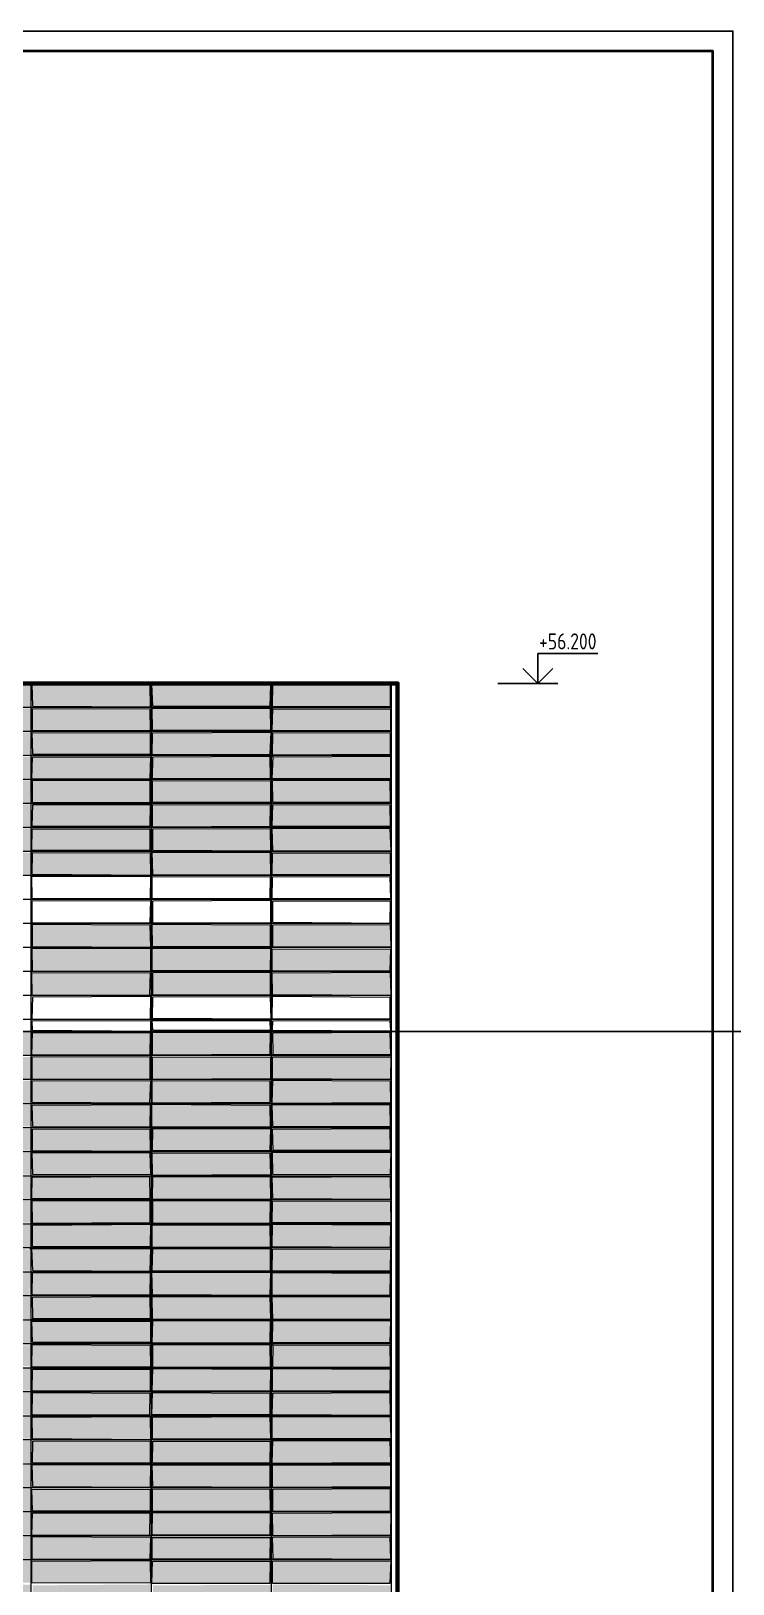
# Model space of a CAD drawing. Extents: x -50000 to 1632000, y -47600 to 308800.
# Drawn here: x 587737 to 622800, y 231200 to 308800 of the extents above; entities that cross this region are included whole.
import ezdxf
from ezdxf.enums import TextEntityAlignment as Align

# ---------------------------------------------------------------- set-up
doc = ezdxf.new("R2010")
doc.units = 0
doc.header["$MEASUREMENT"] = 0
doc.layers.get('Defpoints').update_dxf_attribs({"color": 6})
doc.layers.add('1', color=7, linetype='Continuous')
doc.styles.get("Standard").update_dxf_attribs({"font": 'isocpeur.ttf'})

msp = doc.modelspace()

# ---------------------------------------------------------------- hatches: boundary and pattern name
at = {"layer": '1', "linetype": 'Continuous'}
h = msp.add_hatch(color=251, dxfattribs=at)
h.dxf.hatch_style = 1
h.paths.add_polyline_path([(563713.6, 276143), (558750, 276133.5), (558750, 275033.9), (563686.8, 275046.2)])
h.paths.add_polyline_path([(569711.2, 276155.4), (563781.3, 276130), (563788.7, 275064.4), (569690.4, 275075)])
h.paths.add_polyline_path([(575685.3, 276131.1), (569795.3, 276131.2), (569814.3, 275043.9), (575702.5, 275073.1)])
h.paths.add_polyline_path([(581685.5, 276167.7), (575800.8, 276138.7), (575793, 275054.2), (581680.8, 275025.5)])
h.paths.add_polyline_path([(587698.5, 276143.1), (581824.5, 276174.7), (581785.1, 275048.9), (587715.9, 275025.9)])
h.paths.add_polyline_path([(593694.2, 276131.9), (587796.9, 276150.4), (587820.3, 275066), (593698.4, 275034.5)])
h.paths.add_polyline_path([(599718, 276126.1), (593778, 276153.8), (593820.8, 275068), (599675.3, 275062.9)])
h.paths.add_polyline_path([(605688, 276167.7), (599813.3, 276140.3), (599798.1, 275039.7), (605697.4, 275057.9)])
h.paths.add_polyline_path([(563707.7, 274970.4), (558750, 274947.3), (558750, 273832.1), (563722.8, 273854.7)])
h.paths.add_polyline_path([(569675.7, 274955.7), (563815.7, 274942.2), (563810.2, 273863.8), (569702.3, 273864.1)])
h.paths.add_polyline_path([(575691.7, 274964.2), (569820.1, 274946.6), (569789.6, 273873.5), (575689.6, 273857.4)])
h.paths.add_polyline_path([(581676.4, 274941.7), (575808.9, 274962.5), (575802.6, 273869.4), (581715.6, 273874.8)])
h.paths.add_polyline_path([(587708.9, 274957.9), (581802.8, 274974.3), (581817.9, 273836.6), (587694.8, 273833.4)])
h.paths.add_polyline_path([(593689.7, 274932.5), (587810.9, 274954.6), (587802.9, 273858.6), (593700.5, 273851.4)])
h.paths.add_polyline_path([(599698.4, 274950.6), (593792.9, 274958.6), (593796.1, 273871), (599716.1, 273874.5)])
h.paths.add_polyline_path([(605710, 274925.2), (599819.4, 274927.4), (599777.1, 273857.8), (605713.4, 273852.5)])
h.paths.add_polyline_path([(563704.4, 273728.2), (558750, 273732.5), (558750, 272649), (563718.2, 272636.2)])
h.paths.add_polyline_path([(569685.6, 273741.6), (563804, 273745.2), (563790.3, 272672.2), (569683.2, 272635.4)])
h.paths.add_polyline_path([(575702.6, 273731), (569782.3, 273749.5), (569805.8, 272631.8), (575717.4, 272632.5)])
h.paths.add_polyline_path([(581712.1, 273760.9), (575820.9, 273751.1), (575780.4, 272664.7), (581716.3, 272652.7)])
h.paths.add_polyline_path([(587679.1, 273763.7), (581823.6, 273746), (581793.9, 272635.8), (587718, 272668.9)])
h.paths.add_polyline_path([(593704.3, 273734.5), (587789.2, 273743.8), (587821.7, 272665.3), (593701.6, 272666.5)])
h.paths.add_polyline_path([(599724.8, 273763.6), (593800.6, 273725.1), (593784.9, 272655.6), (599684.8, 272660.5)])
h.paths.add_polyline_path([(605697.8, 273727), (599819.7, 273744.1), (599794.6, 272635.8), (605693.6, 272662.4)])
h.paths.add_polyline_path([(563681.4, 272543.3), (558750, 272557.8), (558750, 271441.3), (563686.2, 271441.6)])
h.paths.add_polyline_path([(569719.2, 272550.4), (563815.7, 272565.8), (563807.9, 271432.1), (569675.7, 271473.9)])
h.paths.add_polyline_path([(575724.2, 272547.4), (569791, 272560.1), (569813.3, 271434.3), (575713.9, 271465)])
h.paths.add_polyline_path([(581687.9, 272549.6), (575795.6, 272570.9), (575788.6, 271469.8), (581683.5, 271446.1)])
h.paths.add_polyline_path([(587724.6, 272531.9), (581807.2, 272544.8), (581775.1, 271459.4), (587717.2, 271458.5)])
h.paths.add_polyline_path([(593722.3, 272538), (587814.6, 272538.9), (587782, 271430.3), (593691.6, 271430.9)])
h.paths.add_polyline_path([(599687.1, 272559.8), (593814.6, 272539.8), (593809, 271447.8), (599692.4, 271457.1)])
h.paths.add_polyline_path([(605716, 272557.7), (599824.6, 272528.4), (599781.3, 271444.1), (605712, 271450.4)])
h.paths.add_polyline_path([(563718.6, 271359.6), (558750, 271337.3), (558750, 270233.9), (563700.4, 270228.2)])
h.paths.add_polyline_path([(569704.9, 271340.8), (563819, 271338.5), (563778.9, 270238.9), (569723.1, 270230.6)])
h.paths.add_polyline_path([(575694.1, 271358), (569783.5, 271329.5), (569802.4, 270255.7), (575707, 270268)])
h.paths.add_polyline_path([(581718.5, 271370), (575786.6, 271370.8), (575788.7, 270255), (581676.7, 270271.9)])
h.paths.add_polyline_path([(587711.7, 271354.6), (581821.6, 271341.9), (581777.7, 270272.2), (587678, 270239)])
h.paths.add_polyline_path([(593683.4, 271359.5), (587808.8, 271358.5), (587813.9, 270258.8), (593690.4, 270248.7)])
h.paths.add_polyline_path([(599719.5, 271339.2), (593796.7, 271350.1), (593800.9, 270271), (599721.8, 270268.6)])
h.paths.add_polyline_path([(605678.3, 271365.4), (599794.2, 271350.4), (599807.8, 270274.2), (605690.4, 270272.5)])
h.paths.add_polyline_path([(563688.1, 270139.7), (558750, 270157.7), (558750, 269042.7), (563716.5, 269038.5)])
h.paths.add_polyline_path([(569704, 270157.1), (563816.3, 270149.8), (563811, 269047.3), (569682.7, 269049.9)])
h.paths.add_polyline_path([(575718.1, 270169.5), (569782.9, 270151.8), (569815.9, 269062.2), (575723.3, 269049.4)])
h.paths.add_polyline_path([(581676.3, 270132.8), (575778.9, 270143.5), (575799.8, 269060.9), (581705.6, 269040.3)])
h.paths.add_polyline_path([(587686.7, 270159), (581816.4, 270159.3), (581807.3, 269066.9), (587686.8, 269066.1)])
h.paths.add_polyline_path([(593701.5, 270155.4), (587822.9, 270144.5), (587798.9, 269066.9), (593684.8, 269071.7)])
h.paths.add_polyline_path([(599692.5, 270127.7), (593801.8, 270145.3), (593809.7, 269037.6), (599684.6, 269060)])
h.paths.add_polyline_path([(605680.3, 270135.4), (599823.4, 270148), (599787.9, 269067.6), (605690.2, 269058.9)])
h.paths.add_polyline_path([(563695.6, 268939.1), (558750, 268937.3), (558750, 267857.9), (563676.2, 267833.8)])
h.paths.add_polyline_path([(569714.5, 268957.3), (563819.8, 268967.8), (563819, 267866.9), (569683.4, 267874.8)])
h.paths.add_polyline_path([(575684.9, 268958.7), (569799.9, 268964.9), (569797.8, 267856.2), (575721.1, 267870.6)])
h.paths.add_polyline_path([(581716.6, 268927.8), (575784.2, 268964), (575793, 267828), (581719.5, 267848.3)])
h.paths.add_polyline_path([(587679.2, 268961.3), (581778.4, 268929.8), (581795.5, 267841.8), (587690.5, 267841.5)])
h.paths.add_polyline_path([(593694.1, 268938.2), (587798.5, 268926.5), (587780.4, 267860.8), (593689, 267873.9)])
h.paths.add_polyline_path([(599696.7, 268951.9), (593816.8, 268941.5), (593815.6, 267869.2), (599715, 267833.9)])
h.paths.add_polyline_path([(605679, 268957.7), (599789.9, 268973.2), (599816, 267829.2), (605719.9, 267834.3)])
h.paths.add_polyline_path([(563693.7, 267743.7), (558750, 267736.6), (558750, 267707.2), (559949.2, 266628), (563690.9, 266630.8)])
h.paths.add_polyline_path([(569701.2, 267759.2), (563787.7, 267734.3), (563803.6, 266649.7), (569722.5, 266638.5)])
h.paths.add_polyline_path([(575716.2, 267764.3), (569799.2, 267743.1), (569808.6, 266659), (575687.4, 266638.1)])
h.paths.add_polyline_path([(581694.7, 267729.1), (575803.6, 267734), (575801.5, 266636.6), (581700.4, 266641.9)])
h.paths.add_polyline_path([(587705, 267737.6), (581821.6, 267745.1), (581776.2, 266671.6), (587704.8, 266663.1)])
h.paths.add_polyline_path([(593699.2, 267735), (587803.5, 267752.8), (587785.8, 266669.8), (593720.9, 266625.9)])
h.paths.add_polyline_path([(599700.5, 267750.1), (593790.4, 267766.3), (593816.3, 266654.4), (599720.6, 266640.5)])
h.paths.add_polyline_path([(605695.9, 267736.6), (599802.9, 267740.7), (599784.5, 266674.4), (605704.3, 266648.6)])
h = msp.add_hatch(color=251, dxfattribs=at)
h.dxf.hatch_style = 1
h.paths.add_polyline_path([(593689.7, 264140.3), (587812.5, 264173.7), (587814, 263060.2), (593719.8, 263026.6)])
h = msp.add_hatch(color=251, dxfattribs=at)
h.dxf.hatch_style = 1
h.paths.add_polyline_path([(599698, 264140.8), (593784.8, 264170.1), (593796.8, 263048.5), (599690.8, 263046)])
h = msp.add_hatch(color=251, dxfattribs=at)
h.dxf.hatch_style = 1
h.paths.add_polyline_path([(605697.2, 264159.9), (599822.8, 264141.2), (599807, 263032.6), (605719, 263060.8)])
h = msp.add_hatch(color=251, dxfattribs=at)
h.dxf.hatch_style = 1
h.paths.add_polyline_path([(593722.3, 262964.1), (587786.7, 262945.8), (587806.2, 261829.2), (593722.5, 261832.4)])
h = msp.add_hatch(color=251, dxfattribs=at)
h.dxf.hatch_style = 1
h.paths.add_polyline_path([(599718, 262956.9), (593780.9, 262964.8), (593781.5, 261850), (599698.5, 261847.6)])
h = msp.add_hatch(color=251, dxfattribs=at)
h.dxf.hatch_style = 1
h.paths.add_polyline_path([(605715.7, 262926.7), (599781.6, 262939.9), (599784.4, 261845.2), (605681.7, 261861.8)])
h = msp.add_hatch(color=251, dxfattribs=at)
h.dxf.hatch_style = 1
h.paths.add_polyline_path([(593702.6, 261731.4), (587778.6, 261761.5), (587797.6, 260626.6), (593677.2, 260640.9)])
h = msp.add_hatch(color=251, dxfattribs=at)
h.dxf.hatch_style = 1
h.paths.add_polyline_path([(599694.9, 261768.6), (593824.5, 261749.6), (593813.2, 260661.3), (599692.5, 260640.4)])
h = msp.add_hatch(color=251, dxfattribs=at)
h.dxf.hatch_style = 1
h.paths.add_polyline_path([(605694.7, 261772), (599789.5, 261734.1), (599801.6, 260659.3), (605721.1, 260630.1)])
h = msp.add_hatch(color=251, dxfattribs=at)
h.dxf.hatch_style = 1
h.paths.add_polyline_path([(587680.6, 258774.1), (585095.8, 258743.8), (585113.9, 257671.1), (587691.6, 257661.8)])
h.paths.add_polyline_path([(593699.8, 258748.6), (587815.4, 258758.9), (587783.9, 257635.3), (593685.1, 257641.8)])
h.paths.add_polyline_path([(599698.8, 258767.2), (593800.7, 258775), (593797.2, 257633.7), (599677.3, 257669.9)])
h.paths.add_polyline_path([(605682.3, 258765.9), (599822.9, 258744.3), (599824, 257672.6), (605709.7, 257660.3)])
h.paths.add_polyline_path([(587719.4, 257538.3), (585091.8, 257531.3), (585090.7, 256442.8), (587696, 256450.7)])
h.paths.add_polyline_path([(593682, 257564.8), (587788.6, 257538.6), (587799.8, 256429.3), (593682.5, 256434.7)])
h.paths.add_polyline_path([(599721.4, 257531.1), (593795.9, 257534.4), (593811.9, 256430.2), (599715.6, 256463.4)])
h.paths.add_polyline_path([(605722.9, 257546), (599801.7, 257537.5), (599791, 256449.8), (605715.3, 256426.6)])
h.paths.add_polyline_path([(587713.8, 256346.8), (585103.7, 256366.8), (585090, 255252.9), (587710.5, 255232.3)])
h.paths.add_polyline_path([(593715.9, 256364), (587794.4, 256336.3), (587798, 255268.6), (593678.2, 255249.4)])
h.paths.add_polyline_path([(599690, 256342), (593781.8, 256355.4), (593791.2, 255244.4), (599684, 255272.1)])
h.paths.add_polyline_path([(605691.7, 256336.6), (599811.2, 256372.8), (599789.3, 255228.6), (605709.1, 255264)])
h.paths.add_polyline_path([(587681.1, 255136.6), (585120.3, 255140.1), (585078.4, 254049.1), (587687.9, 254066.9)])
h.paths.add_polyline_path([(593698.9, 255165), (587796.8, 255132), (587821, 254059.2), (593694.7, 254036.5)])
h.paths.add_polyline_path([(599688.5, 255125.9), (593776.1, 255173), (593776.6, 254063.5), (599695.2, 254047.6)])
h.paths.add_polyline_path([(605682.8, 255151.5), (599775.5, 255137.1), (599816, 254065.3), (605689.3, 254065.9)])
h.paths.add_polyline_path([(587722.1, 253934.2), (585120, 253940.4), (585077.8, 252840.1), (587699.7, 252844.7)])
h.paths.add_polyline_path([(593686, 253938.8), (587806, 253928.6), (587810.8, 252860.1), (593696.1, 252830)])
h.paths.add_polyline_path([(599719.7, 253941.4), (593813.2, 253951.9), (593808.6, 252859.9), (599676.5, 252873.1)])
h.paths.add_polyline_path([(605684.5, 253952.6), (599798.7, 253931.1), (599823.9, 252870.2), (605696.2, 252869.6)])
h.paths.add_polyline_path([(587710.9, 252727.7), (585120.5, 252754), (585086.5, 251628.5), (587696.8, 251659.1)])
h.paths.add_polyline_path([(593688.9, 252753.7), (587785.4, 252748.5), (587819.4, 251662.8), (593713.5, 251672.4)])
h.paths.add_polyline_path([(599689.2, 252731), (593794.3, 252744.7), (593797.9, 251629.6), (599719.3, 251665.7)])
h.paths.add_polyline_path([(605719.6, 252772.6), (599791.1, 252774.5), (599819.5, 251663.4), (605693.6, 251673.6)])
h.paths.add_polyline_path([(587685.1, 251533.2), (585084.8, 251547.3), (585101.1, 250435.6), (587707.7, 250433.8)])
h.paths.add_polyline_path([(593677.8, 251559.2), (587788.4, 251530.5), (587781.5, 250460.1), (593680.1, 250460.5)])
h.paths.add_polyline_path([(599692.7, 251565.6), (593812.6, 251549.3), (593808.8, 250451.5), (599720.2, 250434.1)])
h.paths.add_polyline_path([(605685.4, 251560.6), (599781.1, 251534.3), (599813.1, 250460.9), (605717.9, 250426.4)])
h.paths.add_polyline_path([(587714, 250326.1), (585124.9, 250372.6), (585081, 249226.3), (587724.1, 249263.3)])
h.paths.add_polyline_path([(593681.9, 250360), (587800, 250369.1), (587813.7, 249225.6), (593681, 249265.6)])
h.paths.add_polyline_path([(599701, 250337.2), (593822.8, 250364.2), (593815.2, 249226.9), (599678.6, 249247.5)])
h.paths.add_polyline_path([(605713.8, 250328.3), (599792.7, 250345.9), (599777, 249269.6), (605721.1, 249259.6)])
h.paths.add_polyline_path([(587709.1, 249133.9), (585105.7, 249132.9), (585086.5, 248034.2), (587697.6, 248030.7)])
h.paths.add_polyline_path([(593717.4, 249173.9), (587803.8, 249135.7), (587802.2, 248070.2), (593703.3, 248068.6)])
h.paths.add_polyline_path([(599682.6, 249125.6), (593784.6, 249137.3), (593790.3, 248035.6), (599699.5, 248041.7)])
h.paths.add_polyline_path([(605716.2, 249139.1), (599795.9, 249171), (599781.7, 248064.5), (605690.8, 248031.7)])
h.paths.add_polyline_path([(587678.1, 247927.5), (585105.4, 247947.3), (585095, 246862.9), (587709.8, 246856.5)])
h.paths.add_polyline_path([(593720, 247967.1), (587782.3, 247956.1), (587823.2, 246867.7), (593685.8, 246835.3)])
h.paths.add_polyline_path([(599695.4, 247950.4), (593820.4, 247963.2), (593790.1, 246849.1), (599695, 246847.8)])
h.paths.add_polyline_path([(605714.6, 247949.3), (599793.9, 247930.7), (599788.7, 246852.8), (605685.4, 246855)])
h.paths.add_polyline_path([(587676, 246748.8), (585120.4, 246767.4), (585120, 245631), (587675.5, 245638.3)])
h.paths.add_polyline_path([(593695.7, 246771.2), (587806.8, 246771.1), (587792.4, 245670.8), (593680.5, 245643.4)])
h.paths.add_polyline_path([(599718.4, 246765.1), (593777.4, 246773.8), (593797.1, 245667.2), (599676.1, 245633)])
h.paths.add_polyline_path([(605691.5, 246733.4), (599784.4, 246767.6), (599789.7, 245644.7), (605676.2, 245629.3)])
h.paths.add_polyline_path([(587715.4, 245558), (585093.6, 245552.8), (585095.2, 244456.1), (587683.7, 244425.1)])
h.paths.add_polyline_path([(593685, 245558.5), (587807.2, 245538), (587821.9, 244471.9), (593702.7, 244457.1)])
h.paths.add_polyline_path([(599676.6, 245569.9), (593788.3, 245560.8), (593798.1, 244437.5), (599722, 244446.2)])
h.paths.add_polyline_path([(605710, 245541.2), (599787.9, 245566.1), (599820.4, 244433.4), (605711.3, 244437.3)])
h.paths.add_polyline_path([(587712.6, 244347.4), (585084.9, 244346), (585113.7, 243229), (587688.3, 243242.3)])
h.paths.add_polyline_path([(593712.6, 244332.9), (587775.6, 244325.5), (587800.8, 243274.4), (593714.1, 243274.7)])
h.paths.add_polyline_path([(599699.4, 244359.8), (593821.9, 244345), (593785.2, 243248.8), (599675.6, 243247.8)])
h.paths.add_polyline_path([(605713.8, 244371.5), (599819, 244363.4), (599803.7, 243265.2), (605684.3, 243272.9)])
h.paths.add_polyline_path([(587704.3, 243126.4), (585089.7, 243147), (585086, 242072.9), (587687.5, 242070.6)])
h.paths.add_polyline_path([(593712, 243125.3), (587789.5, 243162.5), (587777.2, 242045.3), (593716.7, 242048.7)])
h.paths.add_polyline_path([(599687.5, 243152.3), (593813.8, 243172.8), (593823.2, 242031.6), (599706, 242047.5)])
h.paths.add_polyline_path([(605676.9, 243146.3), (599823.9, 243131.6), (599822.7, 242041.7), (605691.7, 242033.7)])
h.paths.add_polyline_path([(587696.7, 241972.2), (585120.1, 241961), (585086.7, 240851), (587698.8, 240857.8)])
h.paths.add_polyline_path([(593704.8, 241927.5), (587803.1, 241927.2), (587789.8, 240848.2), (593703.7, 240851.7)])
h.paths.add_polyline_path([(599719.4, 241938), (593816.3, 241962.4), (593786.8, 240857.2), (599701, 240864.5)])
h.paths.add_polyline_path([(605695.8, 241932.3), (599803.3, 241958.8), (599805.8, 240860.3), (605681.8, 240857.8)])
h.paths.add_polyline_path([(587705.3, 240760.3), (585087.3, 240737.4), (585114.2, 239651.6), (587697, 239656)])
h.paths.add_polyline_path([(593691.3, 240741.6), (587816.6, 240759.6), (587788.2, 239658.1), (593676, 239644.6)])
h.paths.add_polyline_path([(599676.3, 240725.1), (593801.2, 240764.2), (593775.3, 239671.9), (599676.8, 239668.6)])
h.paths.add_polyline_path([(605680.8, 240762.5), (599809.9, 240736.2), (599782.2, 239664), (605698.9, 239636.4)])
h.paths.add_polyline_path([(587712.1, 239555.9), (585101.2, 239541.6), (585095.8, 238460.1), (587703.8, 238463.7)])
h.paths.add_polyline_path([(593709.9, 239568.5), (587788.2, 239539.3), (587807.3, 238464.2), (593713.9, 238425.2)])
h.paths.add_polyline_path([(599686.4, 239574.9), (593803, 239536.9), (593795.9, 238453.1), (599722.1, 238453.8)])
h.paths.add_polyline_path([(605697.5, 239572.5), (599777.8, 239559), (599776.5, 238467.9), (605723.5, 238470.6)])
h.paths.add_polyline_path([(587711.8, 238358.9), (585099.6, 238357.4), (585110.8, 237261.7), (587700.2, 237234.3)])
h.paths.add_polyline_path([(593708.5, 238351.2), (587821.9, 238342.4), (587802.6, 237244.8), (593711.4, 237261.5)])
h.paths.add_polyline_path([(599699.1, 238333.1), (593813.8, 238335.2), (593801.4, 237272.1), (599682.7, 237247.3)])
h.paths.add_polyline_path([(605675.8, 238363.6), (599819.6, 238374.6), (599786.4, 237229.8), (605704.9, 237272.6)])
h.paths.add_polyline_path([(587676.6, 237147.8), (585093.1, 237174.3), (585086.4, 236050.7), (587700.9, 236045.6)])
h.paths.add_polyline_path([(593717.8, 237156), (587798.7, 237172.5), (587817.5, 236072.9), (593709.8, 236041.3)])
h.paths.add_polyline_path([(599681, 237152.6), (593781.3, 237154.5), (593812.1, 236068.6), (599675.3, 236035.5)])
h.paths.add_polyline_path([(605717.5, 237135.4), (599791.8, 237149.6), (599796.9, 236044.1), (605702.9, 236074.7)])
h.paths.add_polyline_path([(587700.7, 235960.5), (585090.7, 235935.8), (585119.9, 234837), (587718.2, 234844.5)])
h.paths.add_polyline_path([(593704.3, 235937.4), (587779.9, 235925.1), (587810, 234874.7), (593700.6, 234859.7)])
h.paths.add_polyline_path([(599688, 235943.9), (593798.1, 235948.7), (593797.8, 234841.5), (599694, 234858.9)])
h.paths.add_polyline_path([(605694.9, 235964.5), (599821.2, 235930.7), (599809.4, 234837.1), (605689.4, 234856.2)])
h.paths.add_polyline_path([(587684.8, 234769.3), (585112.2, 234767.9), (585078.3, 233648.5), (587685.4, 233663.6)])
h.paths.add_polyline_path([(593681.7, 234756), (587808.4, 234745.7), (587776.1, 233639.2), (593676.5, 233642.5)])
h.paths.add_polyline_path([(599696.9, 234751.9), (593805.2, 234773.8), (593780.7, 233662.9), (599683.6, 233661.7)])
h.paths.add_polyline_path([(605723.5, 234765.3), (599790.3, 234729.2), (599816.8, 233625), (605709, 233648.4)])
h.paths.add_polyline_path([(587680.2, 233556), (585087.2, 233540.6), (585101.3, 232452.7), (587689.5, 232453.3)])
h.paths.add_polyline_path([(593724.8, 233534.8), (587793.2, 233571.4), (587799.9, 232457.2), (593684.1, 232440.2)])
h.paths.add_polyline_path([(599692.2, 233528.8), (593790.1, 233525), (593786.3, 232467.7), (599683.7, 232451.3)])
h.paths.add_polyline_path([(605680.4, 233556.7), (599798.4, 233536.5), (599823.7, 232471.4), (605715.7, 232434.6)])
h.paths.add_polyline_path([(587684.6, 232363.4), (585096.6, 232364.7), (585122, 231258.4), (587679.7, 231259.7)])
h.paths.add_polyline_path([(593696.8, 232365.6), (587778.9, 232342.7), (587779.7, 231274.5), (593713.5, 231259.5)])
h.paths.add_polyline_path([(599693.4, 232335.1), (593801.1, 232338), (593778.1, 231234.8), (599679.5, 231245.1)])
h.paths.add_polyline_path([(605724.3, 232353.7), (599804.5, 232344.5), (599805.8, 231247), (605675.4, 231242.9)])
h.paths.add_polyline_path([(587695.5, 231163.6), (585110.1, 231130.5), (585097.1, 230059.5), (587684.3, 230071.8)])
h.paths.add_polyline_path([(593702.7, 231173.2), (587809.3, 231129.2), (587809.6, 230039.5), (593700, 230034.7)])
h.paths.add_polyline_path([(599699.4, 231140.6), (593824.2, 231137.5), (593820.2, 230061.6), (599724.9, 230036.9)])
h.paths.add_polyline_path([(605682.1, 231130.7), (599816.7, 231171.8), (599789.7, 230053.5), (605690.3, 230046.7)])
h.paths.add_polyline_path([(587697.2, 229934.6), (585085.9, 229929.3), (585085.8, 228834.7), (587682.3, 228863.9)])
h.paths.add_polyline_path([(593684.5, 229942.8), (587803, 229930.8), (587816.3, 228860.2), (593707.1, 228841.5)])
h.paths.add_polyline_path([(599713.4, 229956.6), (593789, 229950.8), (593783.3, 228839.3), (599718.8, 228836.5)])
h.paths.add_polyline_path([(605720.1, 229929.1), (599786, 229938.4), (599820.3, 228846.4), (605682.9, 228843.4)])
h.paths.add_polyline_path([(587696.4, 228742.7), (585108.9, 228758.6), (585089.9, 227644.7), (587683.2, 227670)])
h.paths.add_polyline_path([(593680.4, 228747.7), (587785.9, 228762.7), (587800.6, 227638.9), (593685.5, 227672)])
h.paths.add_polyline_path([(599720.8, 228757.1), (593791.5, 228734.7), (593784.3, 227628.1), (599708.1, 227631.2)])
h.paths.add_polyline_path([(605690.3, 228739.2), (599790.8, 228741.1), (599806.1, 227673.9), (605676.7, 227667.4)])
h.paths.add_polyline_path([(587712.5, 227528.1), (585082.8, 227565.7), (585120.3, 226435.8), (587695.9, 226427.5)])
h.paths.add_polyline_path([(593720.7, 227540.4), (587804.5, 227535.5), (587790.2, 226453.3), (593700.1, 226440.1)])
h.paths.add_polyline_path([(599705.4, 227526.5), (593778.6, 227549.3), (593814.7, 226431.6), (599689.3, 226473.6)])
h.paths.add_polyline_path([(605722.8, 227535.1), (599795.4, 227528.1), (599782.8, 226459.4), (605680.5, 226425.3)])
h.paths.add_polyline_path([(587685.8, 226365.9), (585107.7, 226359.2), (585119.3, 225252.2), (587681.8, 225244.9)])
h.paths.add_polyline_path([(593686.2, 226343.6), (587776.1, 226360.1), (587802.9, 225260.5), (593689.8, 225225.7)])
h.paths.add_polyline_path([(599698.6, 226356.4), (593821.3, 226340), (593794.5, 225272.4), (599720.6, 225264.6)])
h.paths.add_polyline_path([(605681.1, 226350.7), (599817.2, 226374.2), (599801.6, 225273.9), (605681.8, 225232.2)])
h.paths.add_polyline_path([(587708.5, 225128.1), (585113.4, 225145.5), (585085.1, 224060.3), (587712.2, 224066.1)])
h.paths.add_polyline_path([(593700, 225149.9), (587811.3, 225168.2), (587813.2, 224043.8), (593707.3, 224034.7)])
h.paths.add_polyline_path([(599719.7, 225171.8), (593778.8, 225148.6), (593815.6, 224066.6), (599709.8, 224058.5)])
h.paths.add_polyline_path([(605693.2, 225136.1), (599794.8, 225155.7), (599784.3, 224027.7), (605707.1, 224057.1)])
h.paths.add_polyline_path([(587711.3, 223946.8), (585089.4, 223973.7), (585110.4, 222863.8), (587681.7, 222866.2)])
h.paths.add_polyline_path([(593681.5, 223962.2), (587801, 223946.9), (587815.6, 222873.4), (593675.2, 222844)])
h.paths.add_polyline_path([(599678.1, 223959.7), (593801.9, 223952), (593798.1, 222850.6), (599695.5, 222869.7)])
h.paths.add_polyline_path([(605683, 223953.6), (599807.8, 223925.6), (599805.2, 222853.7), (605687.8, 222870.6)])
h.paths.add_polyline_path([(587682.3, 222768.5), (585087.3, 222733.2), (585086.3, 221058.5), (587683.8, 221028.2)])
h.paths.add_polyline_path([(593685.7, 222751.7), (587792.1, 222768.9), (587823, 221029.8), (593712.2, 221070.1)])
h.paths.add_polyline_path([(599717.9, 222734.8), (593799.4, 222730.5), (593812.9, 221050.6), (599719.5, 221058.5)])
h.paths.add_polyline_path([(605696.9, 222746.7), (599819, 222761.7), (599808.9, 221071.4), (605713.1, 221065.2)])

# ---------------------------------------------------------------- linework, layer by layer
for p, q in [((613050, 277700), (616050, 277700)), ((613050, 277700), (613050, 276200)), ((612300, 276950), (613050, 276200)), ((613050, 276200), (613800, 276950)), ((611050, 276200), (614050, 276200))]:
    msp.add_line(p, q, dxfattribs=at)
at = {"layer": '1', "color": 8, "linetype": 'Continuous', "lineweight": 13}
for p, q in [((587750, 221000), (587750, 276200)), ((593750, 221000), (593750, 276200)), ((599750, 221000), (599750, 276200)), ((605750, 221000), (605750, 276200)), ((605750, 275000), (558750, 275000)), ((605750, 273800), (558750, 273800)), ((605750, 272600), (558750, 272600)), ((605750, 271400), (558750, 271400)), ((605750, 270200), (558750, 270200)), ((605750, 269000), (558750, 269000)), ((605750, 267800), (558750, 267800)), ((605750, 266600), (559980.2, 266600)), ((605750, 265400), (561313.6, 265400)), ((605750, 264200), (562646.9, 264200)), ((605750, 263000), (563980.2, 263000)), ((605750, 261800), (565313.6, 261800)), ((605750, 260600), (566646.9, 260600)), ((605750, 259400), (567350, 259400)), ((605750, 258800), (585050, 258800)), ((605750, 257600), (575750, 257600)), ((605750, 256400), (575750, 256400)), ((605750, 255200), (575750, 255200)), ((605750, 254000), (551750, 254000)), ((605750, 252800), (534800, 252800)), ((541250, 251600), (605750, 251600)), ((605750, 250400), (541250, 250400)), ((541250, 249200), (605750, 249200)), ((605750, 248000), (541250, 248000)), ((541250, 246800), (605750, 246800)), ((605750, 245600), (541250, 245600)), ((541250, 244400), (605750, 244400)), ((605750, 243200), (541250, 243200)), ((541250, 242000), (605750, 242000)), ((605750, 240800), (541250, 240800)), ((541250, 239600), (605750, 239600)), ((605750, 238400), (541250, 238400)), ((541250, 237200), (605750, 237200)), ((605750, 236000), (541250, 236000)), ((605750, 234800), (585050, 234800)), ((605750, 233600), (585050, 233600)), ((605750, 232400), (585050, 232400))]:
    msp.add_line(p, q, dxfattribs=at)
at = {"layer": '1', "color": 7, "linetype": 'Continuous', "lineweight": 9}
for p, q in [((587796.9, 276150.4), (593694.2, 276131.9)), ((587820.3, 275066), (587796.9, 276150.4)), ((593698.4, 275034.5), (593694.2, 276131.9)), ((593778, 276153.8), (599718, 276126.1)), ((593820.8, 275068), (593778, 276153.8)), ((599675.3, 275062.9), (599718, 276126.1)), ((599798.1, 275039.7), (599813.3, 276140.3)), ((599813.3, 276140.3), (605688, 276167.7)), ((605697.4, 275057.9), (605688, 276167.7)), ((587802.9, 273858.6), (587810.9, 274954.6)), ((587810.9, 274954.6), (593689.7, 274932.5)), ((587820.3, 275066), (593698.4, 275034.5)), ((593700.5, 273851.4), (593689.7, 274932.5)), ((593792.9, 274958.6), (599698.4, 274950.6)), ((593796.1, 273871), (593792.9, 274958.6)), ((593820.8, 275068), (599675.3, 275062.9)), ((599716.1, 273874.5), (599698.4, 274950.6)), ((599750, 275000), (599819.4, 274927.4)), ((599777.1, 273857.8), (599819.4, 274927.4)), ((599798.1, 275039.7), (605697.4, 275057.9)), ((599819.4, 274927.4), (605710, 274925.2)), ((605713.4, 273852.5), (605710, 274925.2)), ((587789.2, 273743.8), (593704.3, 273734.5)), ((587821.7, 272665.3), (587789.2, 273743.8)), ((587802.9, 273858.6), (593700.5, 273851.4)), ((593701.6, 272666.5), (593704.3, 273734.5)), ((593784.9, 272655.6), (593800.6, 273725.1)), ((593796.1, 273871), (599716.1, 273874.5)), ((593800.6, 273725.1), (599724.8, 273763.6)), ((599684.8, 272660.5), (599724.8, 273763.6)), ((599777.1, 273857.8), (605713.4, 273852.5)), ((599794.6, 272635.8), (599819.7, 273744.1)), ((599819.7, 273744.1), (605697.8, 273727)), ((605693.6, 272662.4), (605697.8, 273727)), ((587782, 271430.3), (587814.6, 272538.9)), ((587814.6, 272538.9), (593722.3, 272538)), ((587821.7, 272665.3), (593701.6, 272666.5)), ((593691.6, 271430.9), (593722.3, 272538)), ((593784.9, 272655.6), (599684.8, 272660.5)), ((593809, 271447.8), (593814.6, 272539.8)), ((593814.6, 272539.8), (599687.1, 272559.8)), ((599692.4, 271457.1), (599687.1, 272559.8)), ((599750, 272600), (599824.6, 272528.4)), ((599781.3, 271444.1), (599824.6, 272528.4)), ((599794.6, 272635.8), (605693.6, 272662.4)), ((599824.6, 272528.4), (605716, 272557.7)), ((605712, 271450.4), (605716, 272557.7)), ((587782, 271430.3), (593691.6, 271430.9)), ((587808.8, 271358.5), (593683.4, 271359.5)), ((587813.9, 270258.8), (587808.8, 271358.5)), ((593690.4, 270248.7), (593683.4, 271359.5)), ((593796.7, 271350.1), (599719.5, 271339.2)), ((593800.9, 270271), (593796.7, 271350.1)), ((593809, 271447.8), (599692.4, 271457.1)), ((599721.8, 270268.6), (599719.5, 271339.2)), ((599781.3, 271444.1), (605712, 271450.4)), ((599794.2, 271350.4), (605678.3, 271365.4)), ((599807.8, 270274.2), (599794.2, 271350.4)), ((605690.4, 270272.5), (605678.3, 271365.4)), ((587798.9, 269066.9), (587822.9, 270144.5)), ((587813.9, 270258.8), (593690.4, 270248.7)), ((587822.9, 270144.5), (593701.5, 270155.4)), ((593684.8, 269071.7), (593701.5, 270155.4)), ((593800.9, 270271), (599721.8, 270268.6)), ((593801.8, 270145.3), (599692.5, 270127.7)), ((593809.7, 269037.6), (593801.8, 270145.3)), ((599684.6, 269060), (599692.5, 270127.7)), ((599787.9, 269067.6), (599823.4, 270148)), ((599807.8, 270274.2), (605690.4, 270272.5)), ((599823.4, 270148), (605680.3, 270135.4)), ((605690.2, 269058.9), (605680.3, 270135.4)), ((587780.4, 267860.8), (587798.5, 268926.5)), ((587798.5, 268926.5), (593694.1, 268938.2)), ((587798.9, 269066.9), (593684.8, 269071.7)), ((593689, 267873.9), (593694.1, 268938.2)), ((593809.7, 269037.6), (599684.6, 269060)), ((593815.6, 267869.2), (593816.8, 268941.5)), ((593816.8, 268941.5), (599696.7, 268951.9)), ((599715, 267833.9), (599696.7, 268951.9)), ((599787.9, 269067.6), (605690.2, 269058.9)), ((599789.9, 268973.2), (605679, 268957.7)), ((599816, 267829.2), (599789.9, 268973.2)), ((605719.9, 267834.3), (605679, 268957.7)), ((587780.4, 267860.8), (593689, 267873.9)), ((587785.8, 266669.8), (587803.5, 267752.8)), ((587803.5, 267752.8), (593699.2, 267735)), ((593720.9, 266625.9), (593699.2, 267735)), ((593790.4, 267766.3), (599700.5, 267750.1)), ((593816.3, 266654.4), (593790.4, 267766.3)), ((593815.6, 267869.2), (599715, 267833.9)), ((599720.6, 266640.5), (599700.5, 267750.1)), ((599784.5, 266674.4), (599802.9, 267740.7)), ((599802.9, 267740.7), (605695.9, 267736.6)), ((599816, 267829.2), (605719.9, 267834.3)), ((605704.3, 266648.6), (605695.9, 267736.6)), ((587785.8, 266669.8), (593720.9, 266625.9)), ((593816.3, 266654.4), (599720.6, 266640.5)), ((599784.5, 266674.4), (605704.3, 266648.6)), ((587812.5, 264173.7), (593689.7, 264140.3)), ((587814, 263060.2), (587812.5, 264173.7)), ((593719.8, 263026.6), (593689.7, 264140.3)), ((593784.8, 264170.1), (599698, 264140.8)), ((593796.8, 263048.5), (593784.8, 264170.1)), ((599690.8, 263046), (599698, 264140.8)), ((599807, 263032.6), (599822.8, 264141.2)), ((599822.8, 264141.2), (605697.2, 264159.9)), ((605719, 263060.8), (605697.2, 264159.9)), ((587786.7, 262945.8), (593722.3, 262964.1)), ((587806.2, 261829.2), (587786.7, 262945.8)), ((587814, 263060.2), (593719.8, 263026.6)), ((593722.5, 261832.4), (593722.3, 262964.1)), ((593780.9, 262964.8), (599718, 262956.9)), ((593781.5, 261850), (593780.9, 262964.8)), ((593796.8, 263048.5), (599690.8, 263046)), ((599698.5, 261847.6), (599718, 262956.9)), ((599781.6, 262939.9), (605715.7, 262926.7)), ((599784.4, 261845.2), (599781.6, 262939.9)), ((599807, 263032.6), (605719, 263060.8)), ((605681.7, 261861.8), (605715.7, 262926.7)), ((587778.6, 261761.5), (593702.6, 261731.4)), ((587797.6, 260626.6), (587778.6, 261761.5)), ((587806.2, 261829.2), (593722.5, 261832.4)), ((593677.2, 260640.9), (593702.6, 261731.4)), ((593781.5, 261850), (599698.5, 261847.6)), ((593813.2, 260661.3), (593824.5, 261749.6)), ((593824.5, 261749.6), (599694.9, 261768.6)), ((599692.5, 260640.4), (599694.9, 261768.6)), ((599784.4, 261845.2), (605681.7, 261861.8)), ((599789.5, 261734.1), (605694.7, 261772)), ((599801.6, 260659.3), (599789.5, 261734.1)), ((605721.1, 260630.1), (605694.7, 261772)), ((587797.6, 260626.6), (593677.2, 260640.9)), ((593813.2, 260661.3), (599692.5, 260640.4)), ((599801.6, 260659.3), (605721.1, 260630.1)), ((587783.9, 257635.3), (587815.4, 258758.9)), ((587815.4, 258758.9), (593699.8, 258748.6)), ((593685.1, 257641.8), (593699.8, 258748.6)), ((593797.2, 257633.7), (593800.7, 258775)), ((593800.7, 258775), (599698.8, 258767.2)), ((599677.3, 257669.9), (599698.8, 258767.2)), ((599822.9, 258744.3), (605682.3, 258765.9)), ((599824, 257672.6), (599822.9, 258744.3)), ((605709.7, 257660.3), (605682.3, 258765.9)), ((587783.9, 257635.3), (593685.1, 257641.8)), ((593797.2, 257633.7), (599677.3, 257669.9)), ((599750, 257600), (599677.3, 257669.9)), ((599750, 257600), (599824, 257672.6)), ((599824, 257672.6), (605709.7, 257660.3)), ((587788.6, 257538.6), (593682, 257564.8)), ((587799.8, 256429.3), (587788.6, 257538.6)), ((593682.5, 256434.7), (593682, 257564.8)), ((593795.9, 257534.4), (599721.4, 257531.1)), ((593811.9, 256430.2), (593795.9, 257534.4)), ((599715.6, 256463.4), (599721.4, 257531.1)), ((599791, 256449.8), (599801.7, 257537.5)), ((599801.7, 257537.5), (605722.9, 257546)), ((605715.3, 256426.6), (605722.9, 257546)), ((587794.4, 256336.3), (593715.9, 256364)), ((587798, 255268.6), (587794.4, 256336.3)), ((587799.8, 256429.3), (593682.5, 256434.7)), ((593678.2, 255249.4), (593715.9, 256364)), ((593781.8, 256355.4), (599690, 256342)), ((593791.2, 255244.4), (593781.8, 256355.4)), ((593811.9, 256430.2), (599715.6, 256463.4)), ((599684, 255272.1), (599690, 256342)), ((599789.3, 255228.6), (599811.2, 256372.8)), ((599791, 256449.8), (605715.3, 256426.6)), ((599811.2, 256372.8), (605691.7, 256336.6)), ((605709.1, 255264), (605691.7, 256336.6)), ((587796.8, 255132), (593698.9, 255165)), ((587821, 254059.2), (587796.8, 255132)), ((587798, 255268.6), (593678.2, 255249.4)), ((593694.7, 254036.5), (593698.9, 255165)), ((593776.1, 255173), (599688.5, 255125.9)), ((593776.6, 254063.5), (593776.1, 255173)), ((593791.2, 255244.4), (599684, 255272.1)), ((599695.2, 254047.6), (599688.5, 255125.9)), ((599775.5, 255137.1), (605682.8, 255151.5)), ((599816, 254065.3), (599775.5, 255137.1)), ((599789.3, 255228.6), (605709.1, 255264)), ((605689.3, 254065.9), (605682.8, 255151.5)), ((587806, 253928.6), (593686, 253938.8)), ((587810.8, 252860.1), (587806, 253928.6)), ((587821, 254059.2), (593694.7, 254036.5)), ((593696.1, 252830), (593686, 253938.8)), ((593776.6, 254063.5), (599695.2, 254047.6)), ((593808.6, 252859.9), (593813.2, 253951.9)), ((593813.2, 253951.9), (599719.7, 253941.4)), ((599676.5, 252873.1), (599719.7, 253941.4)), ((599798.7, 253931.1), (605684.5, 253952.6)), ((599823.9, 252870.2), (599798.7, 253931.1)), ((599816, 254065.3), (605689.3, 254065.9)), ((605696.2, 252869.6), (605684.5, 253952.6)), ((587785.4, 252748.5), (593688.9, 252753.7)), ((587819.4, 251662.8), (587785.4, 252748.5)), ((587810.8, 252860.1), (593696.1, 252830)), ((593713.5, 251672.4), (593688.9, 252753.7)), ((593794.3, 252744.7), (599689.2, 252731)), ((593797.9, 251629.6), (593794.3, 252744.7)), ((593808.6, 252859.9), (599676.5, 252873.1)), ((599750, 252800), (599676.5, 252873.1)), ((599719.3, 251665.7), (599689.2, 252731)), ((599750, 252800), (599823.9, 252870.2)), ((599791.1, 252774.5), (605719.6, 252772.6)), ((599819.5, 251663.4), (599791.1, 252774.5)), ((599823.9, 252870.2), (605696.2, 252869.6)), ((605693.6, 251673.6), (605719.6, 252772.6)), ((587781.5, 250460.1), (587788.4, 251530.5)), ((587788.4, 251530.5), (593677.8, 251559.2)), ((587819.4, 251662.8), (593713.5, 251672.4)), ((593680.1, 250460.5), (593677.8, 251559.2)), ((593797.9, 251629.6), (599719.3, 251665.7)), ((593808.8, 250451.5), (593812.6, 251549.3)), ((593812.6, 251549.3), (599692.7, 251565.6)), ((599720.2, 250434.1), (599692.7, 251565.6)), ((599781.1, 251534.3), (605685.4, 251560.6)), ((599813.1, 250460.9), (599781.1, 251534.3)), ((599819.5, 251663.4), (605693.6, 251673.6)), ((605717.9, 250426.4), (605685.4, 251560.6)), ((587781.5, 250460.1), (593680.1, 250460.5)), ((587800, 250369.1), (593681.9, 250360)), ((587813.7, 249225.6), (587800, 250369.1)), ((593681, 249265.6), (593681.9, 250360)), ((593808.8, 250451.5), (599720.2, 250434.1)), ((593815.2, 249226.9), (593822.8, 250364.2)), ((593822.8, 250364.2), (599701, 250337.2)), ((599678.6, 249247.5), (599701, 250337.2)), ((599777, 249269.6), (599792.7, 250345.9)), ((599792.7, 250345.9), (605713.8, 250328.3)), ((599813.1, 250460.9), (605717.9, 250426.4)), ((605721.1, 249259.6), (605713.8, 250328.3)), ((587802.2, 248070.2), (587803.8, 249135.7)), ((587803.8, 249135.7), (593717.4, 249173.9)), ((587813.7, 249225.6), (593681, 249265.6)), ((593703.3, 248068.6), (593717.4, 249173.9)), ((593784.6, 249137.3), (599682.6, 249125.6)), ((593790.3, 248035.6), (593784.6, 249137.3)), ((593815.2, 249226.9), (599678.6, 249247.5)), ((599750, 249200), (599682.6, 249125.6)), ((599699.5, 248041.7), (599682.6, 249125.6)), ((599777, 249269.6), (605721.1, 249259.6)), ((599781.7, 248064.5), (599795.9, 249171)), ((599795.9, 249171), (605716.2, 249139.1)), ((605690.8, 248031.7), (605716.2, 249139.1)), ((587750, 248000), (587678.1, 247927.5)), ((587782.3, 247956.1), (593720, 247967.1)), ((587823.2, 246867.7), (587782.3, 247956.1)), ((587802.2, 248070.2), (593703.3, 248068.6)), ((593685.8, 246835.3), (593720, 247967.1)), ((593790.1, 246849.1), (593820.4, 247963.2)), ((593790.3, 248035.6), (599699.5, 248041.7)), ((593820.4, 247963.2), (599695.4, 247950.4)), ((599695, 246847.8), (599695.4, 247950.4)), ((599781.7, 248064.5), (605690.8, 248031.7)), ((599788.7, 246852.8), (599793.9, 247930.7)), ((599793.9, 247930.7), (605714.6, 247949.3)), ((605685.4, 246855), (605714.6, 247949.3)), ((587792.4, 245670.8), (587806.8, 246771.1)), ((587806.8, 246771.1), (593695.7, 246771.2)), ((587823.2, 246867.7), (593685.8, 246835.3)), ((593680.5, 245643.4), (593695.7, 246771.2)), ((593777.4, 246773.8), (599718.4, 246765.1)), ((593797.1, 245667.2), (593777.4, 246773.8)), ((593790.1, 246849.1), (599695, 246847.8)), ((599788.7, 246852.8), (605685.4, 246855)), ((599676.1, 245633), (599718.4, 246765.1)), ((599784.4, 246767.6), (605691.5, 246733.4)), ((599789.7, 245644.7), (599784.4, 246767.6)), ((605676.2, 245629.3), (605691.5, 246733.4)), ((587792.4, 245670.8), (593680.5, 245643.4)), ((587807.2, 245538), (593685, 245558.5)), ((587821.9, 244471.9), (587807.2, 245538)), ((593702.7, 244457.1), (593685, 245558.5)), ((593788.3, 245560.8), (599676.6, 245569.9)), ((593798.1, 244437.5), (593788.3, 245560.8)), ((593797.1, 245667.2), (599676.1, 245633)), ((599722, 244446.2), (599676.6, 245569.9)), ((599787.9, 245566.1), (605710, 245541.2)), ((599820.4, 244433.4), (599787.9, 245566.1)), ((599789.7, 245644.7), (605676.2, 245629.3)), ((605711.3, 244437.3), (605710, 245541.2)), ((587750, 244400), (587821.9, 244471.9)), ((587821.9, 244471.9), (593702.7, 244457.1)), ((593798.1, 244437.5), (599722, 244446.2)), ((587775.6, 244325.5), (593712.6, 244332.9)), ((587800.8, 243274.4), (587775.6, 244325.5)), ((593714.1, 243274.7), (593712.6, 244332.9)), ((593785.2, 243248.8), (593821.9, 244345)), ((593821.9, 244345), (599699.4, 244359.8)), ((599675.6, 243247.8), (599699.4, 244359.8)), ((599803.7, 243265.2), (599819, 244363.4)), ((599819, 244363.4), (605713.8, 244371.5)), ((599820.4, 244433.4), (605711.3, 244437.3)), ((605684.3, 243272.9), (605713.8, 244371.5)), ((587777.2, 242045.3), (587789.5, 243162.5)), ((587789.5, 243162.5), (593712, 243125.3)), ((587800.8, 243274.4), (593714.1, 243274.7)), ((593716.7, 242048.7), (593712, 243125.3)), ((593785.2, 243248.8), (599675.6, 243247.8)), ((593813.8, 243172.8), (599687.5, 243152.3)), ((593823.2, 242031.6), (593813.8, 243172.8)), ((599706, 242047.5), (599687.5, 243152.3)), ((599750, 243200), (599823.9, 243131.6)), ((599803.7, 243265.2), (605684.3, 243272.9)), ((599822.7, 242041.7), (599823.9, 243131.6)), ((599823.9, 243131.6), (605676.9, 243146.3)), ((605691.7, 242033.7), (605676.9, 243146.3)), ((587777.2, 242045.3), (593716.7, 242048.7)), ((587789.8, 240848.2), (587803.1, 241927.2)), ((587803.1, 241927.2), (593704.8, 241927.5)), ((593703.7, 240851.7), (593704.8, 241927.5)), ((593786.8, 240857.2), (593816.3, 241962.4)), ((593816.3, 241962.4), (599719.4, 241938)), ((593823.2, 242031.6), (599706, 242047.5)), ((599701, 240864.5), (599719.4, 241938)), ((599803.3, 241958.8), (605695.8, 241932.3)), ((599805.8, 240860.3), (599803.3, 241958.8)), ((599822.7, 242041.7), (605691.7, 242033.7)), ((605681.8, 240857.8), (605695.8, 241932.3)), ((587788.2, 239658.1), (587816.6, 240759.6)), ((587789.8, 240848.2), (593703.7, 240851.7)), ((587816.6, 240759.6), (593691.3, 240741.6)), ((593676, 239644.6), (593691.3, 240741.6)), ((593775.3, 239671.9), (593801.2, 240764.2)), ((593786.8, 240857.2), (599701, 240864.5)), ((593801.2, 240764.2), (599676.3, 240725.1)), ((599750, 240800), (599676.3, 240725.1)), ((599676.8, 239668.6), (599676.3, 240725.1)), ((599782.2, 239664), (599809.9, 240736.2)), ((599805.8, 240860.3), (605681.8, 240857.8)), ((599809.9, 240736.2), (605680.8, 240762.5)), ((605698.9, 239636.4), (605680.8, 240762.5)), ((587788.2, 239658.1), (593676, 239644.6)), ((587788.2, 239539.3), (593709.9, 239568.5)), ((587807.3, 238464.2), (587788.2, 239539.3)), ((593713.9, 238425.2), (593709.9, 239568.5)), ((593775.3, 239671.9), (599676.8, 239668.6)), ((593795.9, 238453.1), (593803, 239536.9)), ((593803, 239536.9), (599686.4, 239574.9)), ((599750, 239600), (599676.8, 239668.6)), ((599722.1, 238453.8), (599686.4, 239574.9)), ((599776.5, 238467.9), (599777.8, 239559)), ((599777.8, 239559), (605697.5, 239572.5)), ((599782.2, 239664), (605698.9, 239636.4)), ((605723.5, 238470.6), (605697.5, 239572.5)), ((587802.6, 237244.8), (587821.9, 238342.4)), ((587807.3, 238464.2), (593713.9, 238425.2)), ((587821.9, 238342.4), (593708.5, 238351.2)), ((593711.4, 237261.5), (593708.5, 238351.2)), ((593795.9, 238453.1), (599722.1, 238453.8)), ((593801.4, 237272.1), (593813.8, 238335.2)), ((593813.8, 238335.2), (599699.1, 238333.1)), ((599682.7, 237247.3), (599699.1, 238333.1)), ((599776.5, 238467.9), (605723.5, 238470.6)), ((599786.4, 237229.8), (599819.6, 238374.6)), ((599819.6, 238374.6), (605675.8, 238363.6)), ((605704.9, 237272.6), (605675.8, 238363.6)), ((587798.7, 237172.5), (593717.8, 237156)), ((587817.5, 236072.9), (587798.7, 237172.5)), ((587802.6, 237244.8), (593711.4, 237261.5)), ((593709.8, 236041.3), (593717.8, 237156)), ((593781.3, 237154.5), (599681, 237152.6)), ((593812.1, 236068.6), (593781.3, 237154.5)), ((593801.4, 237272.1), (599682.7, 237247.3)), ((599675.3, 236035.5), (599681, 237152.6)), ((599786.4, 237229.8), (605704.9, 237272.6)), ((599791.8, 237149.6), (605717.5, 237135.4)), ((599796.9, 236044.1), (599791.8, 237149.6)), ((605702.9, 236074.7), (605717.5, 237135.4)), ((587779.9, 235925.1), (593704.3, 235937.4)), ((587810, 234874.7), (587779.9, 235925.1)), ((587817.5, 236072.9), (593709.8, 236041.3)), ((593700.6, 234859.7), (593704.3, 235937.4)), ((593797.8, 234841.5), (593798.1, 235948.7)), ((593798.1, 235948.7), (599688, 235943.9)), ((593812.1, 236068.6), (599675.3, 236035.5)), ((599694, 234858.9), (599688, 235943.9)), ((599796.9, 236044.1), (605702.9, 236074.7)), ((599809.4, 234837.1), (599821.2, 235930.7)), ((599821.2, 235930.7), (605694.9, 235964.5)), ((605689.4, 234856.2), (605694.9, 235964.5)), ((587776.1, 233639.2), (587808.4, 234745.7)), ((587808.4, 234745.7), (593681.7, 234756)), ((587810, 234874.7), (593700.6, 234859.7)), ((593676.5, 233642.5), (593681.7, 234756)), ((593780.7, 233662.9), (593805.2, 234773.8)), ((593797.8, 234841.5), (599694, 234858.9)), ((593805.2, 234773.8), (599696.9, 234751.9)), ((599683.6, 233661.7), (599696.9, 234751.9)), ((599790.3, 234729.2), (605723.5, 234765.3)), ((599816.8, 233625), (599790.3, 234729.2)), ((599809.4, 234837.1), (605689.4, 234856.2)), ((605709, 233648.4), (605723.5, 234765.3)), ((587776.1, 233639.2), (593676.5, 233642.5)), ((593780.7, 233662.9), (599683.6, 233661.7)), ((599816.8, 233625), (605709, 233648.4)), ((587793.2, 233571.4), (593724.8, 233534.8)), ((587799.9, 232457.2), (587793.2, 233571.4)), ((593684.1, 232440.2), (593724.8, 233534.8)), ((593786.3, 232467.7), (593790.1, 233525)), ((593790.1, 233525), (599692.2, 233528.8)), ((599683.7, 232451.3), (599692.2, 233528.8)), ((599798.4, 233536.5), (605680.4, 233556.7)), ((599823.7, 232471.4), (599798.4, 233536.5)), ((605715.7, 232434.6), (605680.4, 233556.7)), ((587778.9, 232342.7), (593696.8, 232365.6)), ((587779.7, 231274.5), (587778.9, 232342.7)), ((587799.9, 232457.2), (593684.1, 232440.2)), ((593713.5, 231259.5), (593696.8, 232365.6)), ((593778.1, 231234.8), (593801.1, 232338)), ((593786.3, 232467.7), (599683.7, 232451.3)), ((593801.1, 232338), (599693.4, 232335.1)), ((599679.5, 231245.1), (599693.4, 232335.1)), ((599750, 232400), (599823.7, 232471.4)), ((599804.5, 232344.5), (605724.3, 232353.7)), ((599805.8, 231247), (599804.5, 232344.5)), ((599823.7, 232471.4), (605715.7, 232434.6)), ((605675.4, 231242.9), (605724.3, 232353.7)), ((587779.7, 231274.5), (593713.5, 231259.5)), ((593778.1, 231234.8), (599679.5, 231245.1)), ((599805.8, 231247), (605675.4, 231242.9))]:
    msp.add_line(p, q, dxfattribs=at)
at = {"layer": '1', "color": 8, "linetype": 'Continuous', "lineweight": 9}
for p, q in [((587783.3, 266573.4), (593724.2, 266548)), ((587800.1, 265470.4), (587783.3, 266573.4)), ((593705.3, 265445), (593724.2, 266548)), ((593781.1, 265459.4), (593791.8, 266550.6)), ((593791.8, 266550.6), (599704.4, 266543.4)), ((599688.7, 265445.1), (599704.4, 266543.4)), ((599783.8, 265455.6), (599797.1, 266540.6)), ((599797.1, 266540.6), (605675.6, 266547.1)), ((605702, 265453.3), (605675.6, 266547.1)), ((587800.1, 265470.4), (593705.3, 265445)), ((593781.1, 265459.4), (599688.7, 265445.1)), ((599783.8, 265455.6), (605702, 265453.3)), ((587799.4, 264246.4), (587800.5, 265343.6)), ((587800.5, 265343.6), (593712.5, 265353.7)), ((593691.9, 264229.5), (593712.5, 265353.7)), ((593812, 265333.5), (599717, 265374.8)), ((593817.9, 264253.3), (593812, 265333.5)), ((599715.6, 264237.6), (599717, 265374.8)), ((599809.2, 264274.7), (599819.5, 265328.2)), ((599819.5, 265328.2), (605698.9, 265336.1)), ((605683.8, 264227.2), (605698.9, 265336.1)), ((587799.4, 264246.4), (593691.9, 264229.5)), ((593817.9, 264253.3), (599715.6, 264237.6)), ((599809.2, 264274.7), (605683.8, 264227.2)), ((587793, 259428.8), (587824.3, 260534.6)), ((587824.3, 260534.6), (593716.7, 260571.1)), ((593698.8, 259436.1), (593716.7, 260571.1)), ((593810.6, 259472.1), (593822.5, 260546.4)), ((593822.5, 260546.4), (599700, 260557.4)), ((599723.7, 259443.4), (599700, 260557.4)), ((599778.3, 259442.4), (599790.6, 260570.4)), ((599790.6, 260570.4), (605675.5, 260530.3)), ((605750, 260600), (605675.5, 260530.3)), ((605681.2, 259446.4), (605675.5, 260530.3)), ((587793, 259428.8), (593698.8, 259436.1)), ((587799.3, 259340.6), (593713.7, 259358.4)), ((587801.8, 258865.6), (587799.3, 259340.6)), ((593720, 258829.3), (593713.7, 259358.4)), ((593788.3, 259353.9), (599683.2, 259356.2)), ((593822.5, 258867.5), (593788.3, 259353.9)), ((593810.6, 259472.1), (599723.7, 259443.4)), ((599700.8, 258864.9), (599683.2, 259356.2)), ((599778.3, 259442.4), (605681.2, 259446.4)), ((599792, 258867.7), (599819.4, 259342.7)), ((599819.4, 259342.7), (605684.1, 259356.6)), ((605711.7, 258844.5), (605684.1, 259356.6)), ((587801.8, 258865.6), (593720, 258829.3)), ((593822.5, 258867.5), (599700.8, 258864.9)), ((599792, 258867.7), (605711.7, 258844.5))]:
    msp.add_line(p, q, dxfattribs=at)
at = {"layer": '1', "linetype": 'Continuous', "lineweight": 40, "flags": 128}
msp.add_lwpolyline([(458600, 191000), (621800, 191000), (621800, 307800), (458600, 307800)], close=True, dxfattribs=at)
at = {"layer": '1', "lineweight": 70}
msp.add_lwpolyline([(606050, 221000), (606050, 276200), (558750, 276200)], dxfattribs=at)
at = {"layer": 'Defpoints', "linetype": 'Continuous'}
msp.add_xline((1315800, 258800), (-1, 0), dxfattribs=at)
at = {"layer": 'Defpoints'}
msp.add_lwpolyline([(454600, 190000), (622800, 190000), (622800, 308800), (454600, 308800)], close=True, dxfattribs=at)
msp.add_lwpolyline([(454600, 190000), (622800, 190000), (622800, 308800), (454600, 308800)], close=True, dxfattribs=at)

# ---------------------------------------------------------------- texts
at = {"layer": '1', "width": 0.8}
msp.add_text('+56.200', height=800, dxfattribs=at).set_placement((614550, 278300), align=Align.MIDDLE_CENTER)

doc.saveas('drawing.dxf')
